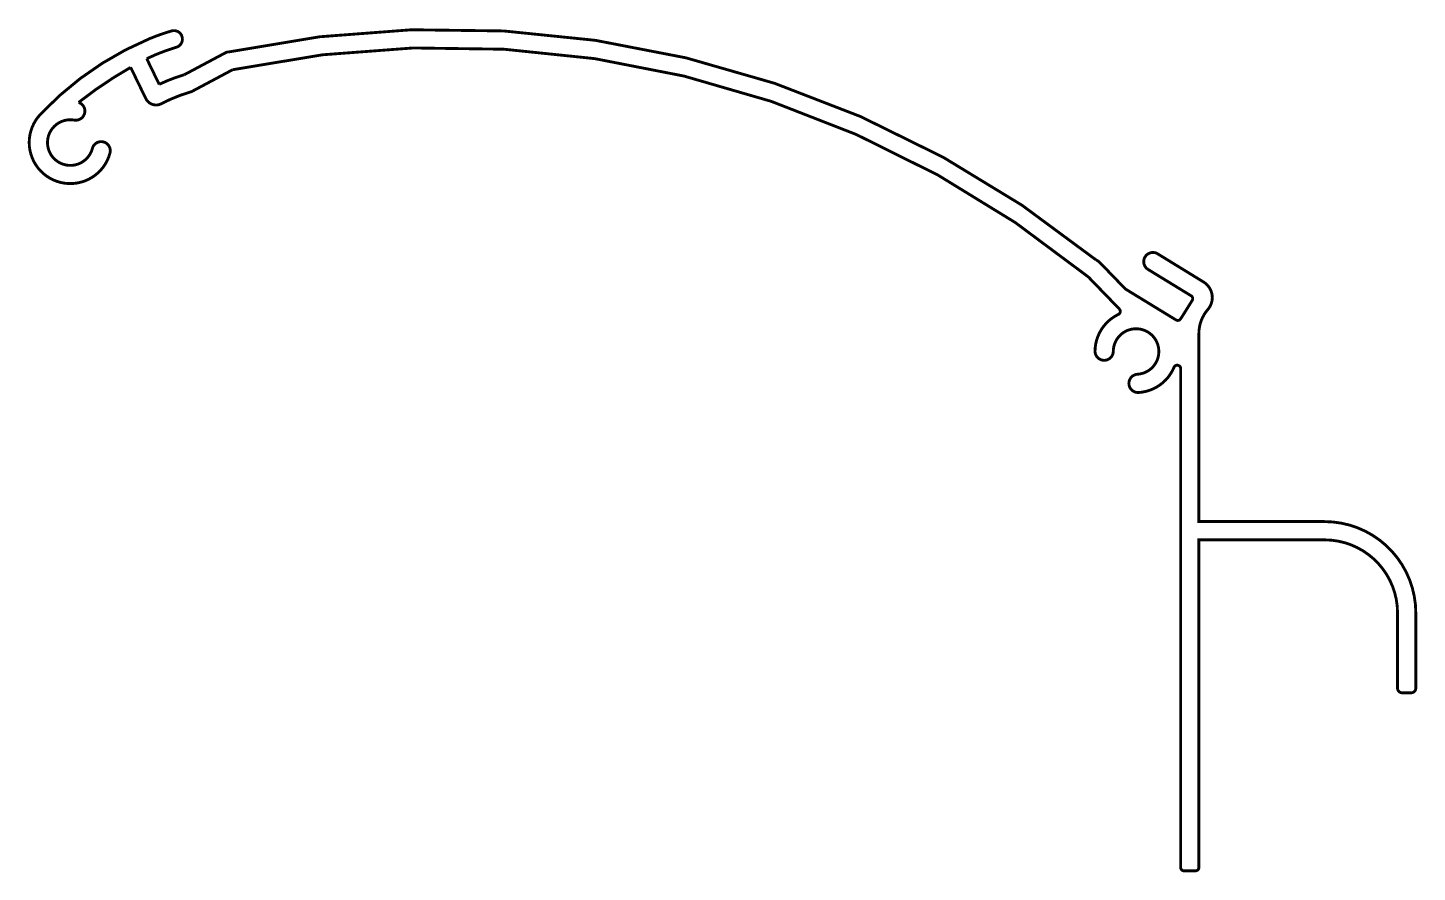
# Model space of a CAD drawing. Extents: x 53 to 175, y 92 to 166.
import ezdxf

# ---------------------------------------------------------------- set-up
doc = ezdxf.new("R2010")
doc.units = 0
doc.layers.get('0').update_dxf_attribs({"linetype": 'CONTINUOUS'})

msp = doc.modelspace()

# ---------------------------------------------------------------- linework, layer by layer
at = {"const_width": 0.25}
msp.add_lwpolyline([(150.51, 135.66, 1), (150.61, 134.06, 0.285953), (153.71, 136.27, -0.819804), (154.29, 136.15), (154.29, 92.45, 0.414214), (154.59, 92.15), (155.59, 92.15, 0.414214), (155.89, 92.45), (155.89, 121.15), (166.89, 121.15, -0.414214), (173.29, 114.75), (173.29, 108.15, 0.414214), (173.69, 107.75), (174.49, 107.75, 0.414214), (174.89, 108.15), (174.89, 114.75, 0.414214), (166.89, 122.75), (155.89, 122.75), (155.89, 139.24, -0.180432), (156.67, 141.33, 0.463157), (156.3, 143.74), (152.28, 146.21, 1), (151.44, 144.84), (155.2, 142.54, -0.41752), (155.3, 142.12), (154.29, 140.51, -0.410915), (153.88, 140.42), (149.45, 143.13), (147.21, 145.45, 0.09703), (146.89, 145.67, 0.2263), (70.89, 163.9, 0.118774), (70.66, 163.85), (67.02, 161.91, 0.03949), (64.81, 161.06), (63.72, 163.31, -0.03973), (66.31, 164.31, 1), (65.89, 165.74, 0.026882), (63.96, 165.06, 0.105125), (54.44, 158.47, 1.295063), (60.5, 155.04, 1), (58.96, 155.45, -2.269782), (57.36, 157.93, 0.930797), (57.75, 159.48, -0.036941), (62.31, 162.55), (63.64, 159.81, 0.424407), (65.01, 159.37, -0.051824), (67.58, 160.4, 0.052303), (67.68, 160.44), (71.24, 162.34, -0.227348), (146.2, 144.19), (148.92, 141.38, -0.512112), (148.83, 140.9, 0.285953), (146.79, 137.69, 1), (148.39, 137.67, -2.296206)], format="xyb", close=True, dxfattribs=at)

doc.saveas('drawing.dxf')
